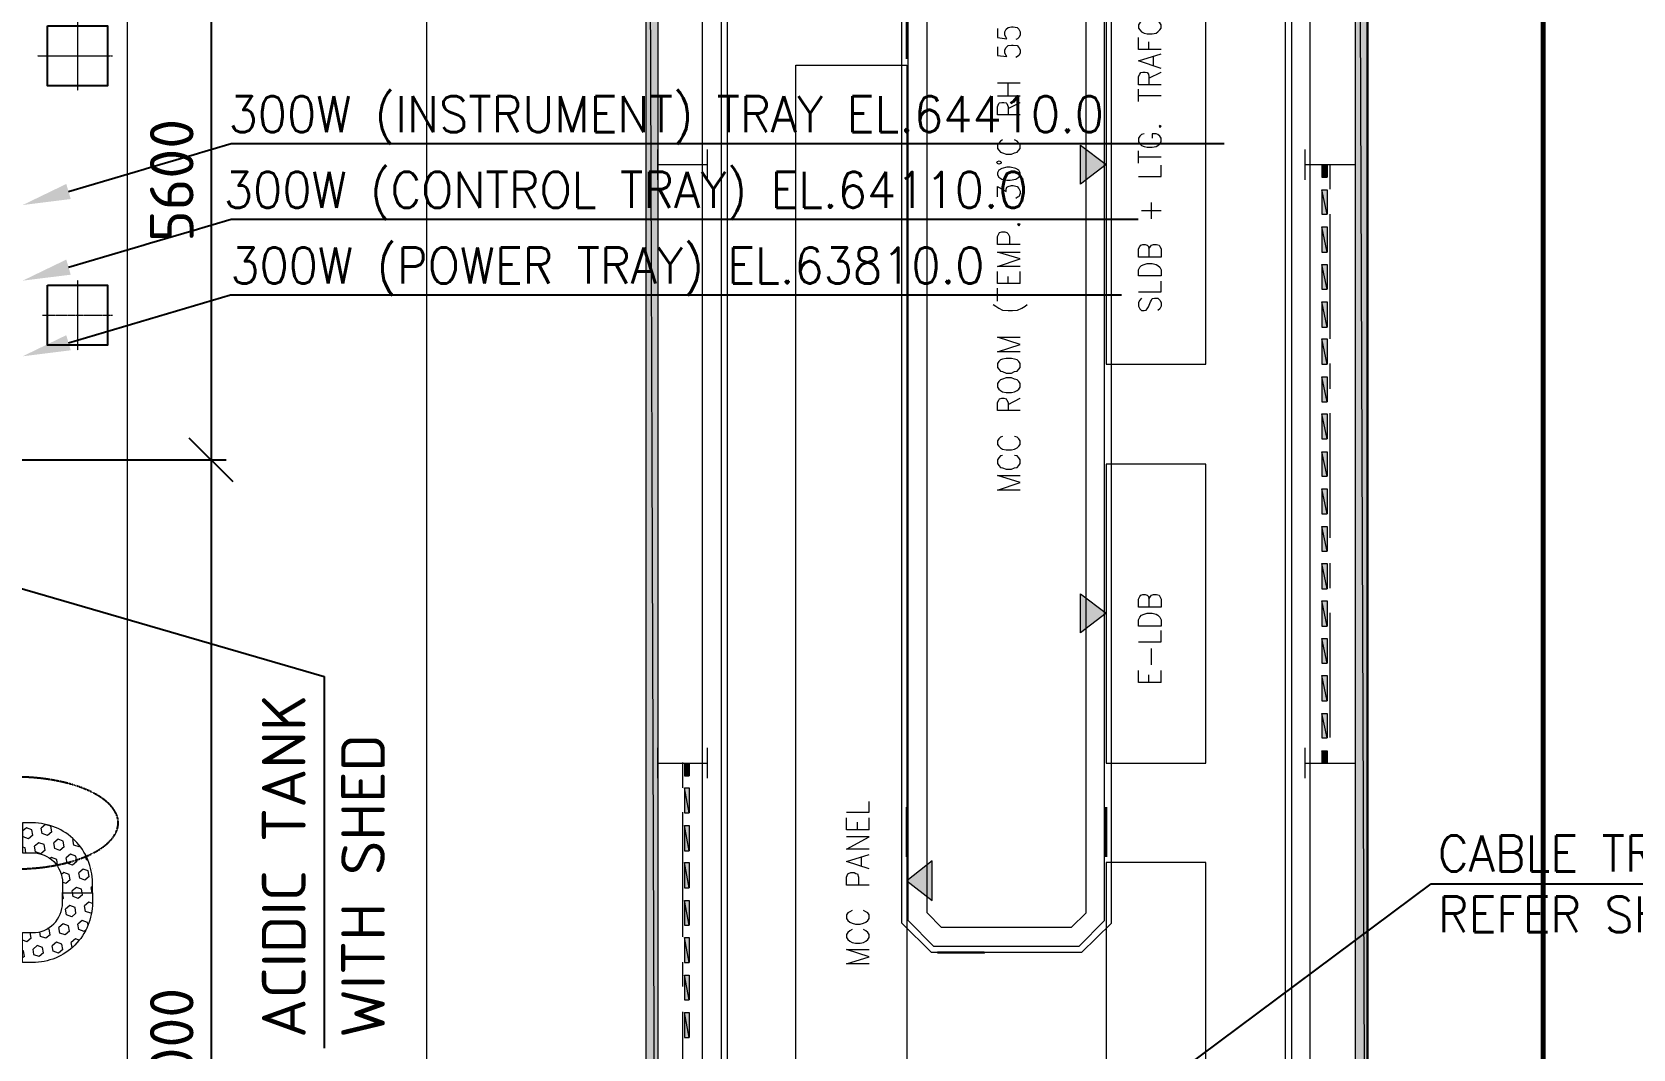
# Model space of a CAD drawing. Header units: inches. Extents: x 8618018 to 8935006, y 2431589 to 2567223.
# Drawn here: x 8708431 to 8724486, y 2485235 to 2495427 of the extents above; entities that cross this region are included whole.
import ezdxf
from ezdxf import colors
from ezdxf.entities.mleader import LeaderData, LeaderLine
from ezdxf.math import Vec2, Vec3

# ---------------------------------------------------------------- set-up
doc = ezdxf.new("R2010")
doc.units = ezdxf.units.IN
doc.header["$MEASUREMENT"] = 0
doc.linetypes.add('CENTER', pattern=[2, 1.25, -0.25, 0.25, -0.25])
doc.linetypes.add('PHANTOM2', pattern=[1.25, 0.625, -0.125, 0.125, -0.125, 0.125, -0.125])
doc.layers.get('Defpoints').update_dxf_attribs({"color": 252})
for name, color, linetype in [('CCT', 4, 'Continuous'), ('Civil', 252, 'Continuous'), ('ELECT-CABLE-TRENCH', 230, 'Continuous'), ('TRAY', 1, 'Continuous')]:
    doc.layers.add(name, color=color, linetype=linetype)
for name, color, linetype, lineweight in [('CL', 252, 'CENTER', 5), ('DIM', 252, 'Continuous', 13), ('ICT', 6, 'Continuous', 13), ('PCT', 2, 'Continuous', 15), ('Rev', 252, 'Continuous', 0)]:
    doc.layers.add(name, color=color, linetype=linetype, lineweight=lineweight)
doc.styles.add('ISOCPEUR', font='isocpeur.ttf')
doc.styles.add('r-30', font='romans.shx')
doc.styles.get("Standard").update_dxf_attribs({"font": 'arial.ttf'})
doc.dimstyles.new('DIM', dxfattribs={"dimscale": 175, "dimtxt": 2.5, "dimasz": 2.5, "dimexe": 0.875, "dimexo": 0.875, "dimgap": 1, "dimtad": 1, "dimdec": 0, "dimzin": 9, "dimdsep": 46, "dimtxsty": 'ISOCPEUR', "dimblk": 'OBLIQUE', "dimcen": 0.09, "dimclrd": 256, "dimclre": 256, "dimclrt": 252, "dimadec": 0, "dimazin": 0, "dimtfac": 1, "dimtdec": 0, "dimtmove": 0, "dimatfit": 3, "dimfxl": 1, "dimtfill": 1, "dimtolj": 1, "dimtzin": 0, "dimarcsym": 0})
pattern_1 = [(100, (-8669777.71, -2505965.35), (-95.94770984, -16.91817), [56.25, -112.5]), (220, (-8669777.71, -2505965.35), (62.6254199, -74.63406917), [56.25, -112.5]), (160, (-8669787.48, -2505909.96), (-33.32228993, -91.55223915), [56.25, -112.5])]

# ---------------------------------------------------------------- blocks, each defined once
blk = doc.blocks.new('A$Cdbfdfbd1')
at = {"layer": 'Civil'}
blk.add_lwpolyline([(-300, 300), (300, 300), (300, -300), (-300, -300)], close=True, dxfattribs=at)
at = {"layer": 'CL', "ltscale": 0.25}
for p, q in [((0, 350), (0, -350)), ((-350, 0), (350, 0))]:
    blk.add_line(p, q, dxfattribs=at)
blk = doc.blocks.new('_Oblique')
at = {"color": 0, "linetype": 'ByBlock', "lineweight": -2}
blk.add_line((-0.5, -0.5), (0.5, 0.5), dxfattribs=at)
blk = doc.blocks.new('*D286')
at = {"layer": 'Defpoints', "color": 0, "transparency": 16777216}
for p in [(78705, 25400), (78705, 19800), (82145, 19800)]:
    blk.add_point(p, dxfattribs=at)
at = {"layer": 'DIM', "lineweight": -2, "transparency": 16777216}
for p, q in [((78858, 25400), (82298, 25400)), ((82145, 25400), (82145, 19800)), ((78858, 19800), (82298, 19800))]:
    blk.add_line(p, q, dxfattribs=at)
at = {"layer": 'DIM', "lineweight": -2, "transparency": 16777216, "xscale": 437.5, "yscale": 437.5, "zscale": 437.5}
for p, rotation in [((82145, 25400), 90), ((82145, 19800), 270)]:
    blk.add_blockref('_Oblique', p, dxfattribs=dict(at, rotation=rotation))
at = {"layer": 'DIM', "color": 252, "transparency": 16777216, "insert": (81751, 22600), "char_height": 437.5, "attachment_point": 5, "rotation": 90, "style": 'ISOCPEUR', "bg_fill": 3, "box_fill_scale": 1.1, "bg_fill_color": 256, "bg_fill_true_color": 13158600, "bg_fill_transparency": 0}
blk.add_mtext('\\A1;5600', dxfattribs=at)
blk = doc.blocks.new('*D263')
at = {"layer": 'Defpoints', "color": 0, "transparency": 16777216}
for p in [(78705, 19800), (78705, 7800), (82145, 7800)]:
    blk.add_point(p, dxfattribs=at)
at = {"layer": 'DIM', "lineweight": -2, "transparency": 16777216}
for p, q in [((78858, 19800), (82298, 19800)), ((82145, 19800), (82145, 7800)), ((78858, 7800), (82298, 7800))]:
    blk.add_line(p, q, dxfattribs=at)
at = {"layer": 'DIM', "lineweight": -2, "transparency": 16777216, "xscale": 437.5, "yscale": 437.5, "zscale": 437.5}
for p, rotation in [((82145, 19800), 90), ((82145, 7800), 270)]:
    blk.add_blockref('_Oblique', p, dxfattribs=dict(at, rotation=rotation))
at = {"layer": 'DIM', "color": 252, "transparency": 16777216, "insert": (81751, 13800), "char_height": 437.5, "attachment_point": 5, "rotation": 90, "style": 'ISOCPEUR', "bg_fill": 3, "box_fill_scale": 1.1, "bg_fill_color": 256, "bg_fill_true_color": 13158600, "bg_fill_transparency": 0}
blk.add_mtext('\\A1;12000', dxfattribs=at)
blk = doc.blocks.new('mcc room')
h = blk.add_hatch(color=252)
h.paths.add_polyline_path([(-3616, 1355), (-3495, 1355), (-3616, 35872)])
h.paths.add_polyline_path([(-3495, 1355), (-3616, 35872), (-3495, 35872)])
h = blk.add_hatch(color=252)
h.paths.add_polyline_path([(3621, 34460), (3500, 34460), (3621, 2750)])
h.paths.add_polyline_path([(3500, 34460), (3621, 2750), (3500, 2750)])
for points in [[(1002, 20614), (743, 20417), (743, 20809)], [(1002, 16117), (743, 15920), (743, 16312)], [(-997, 13437), (-745, 13239), (-745, 13636)]]:
    blk.add_hatch(color=252).paths.add_polyline_path(points)
h = blk.add_hatch(color=252)
h.paths.add_polyline_path([(3165, 20489), (3217, 20489), (3165, 20614)])
h.paths.add_polyline_path([(3217, 20489), (3165, 20614), (3217, 20614)])
h = blk.add_hatch(color=252)
h.paths.add_polyline_path([(3165, 20117), (3217, 20117), (3165, 20361)])
h.paths.add_polyline_path([(3217, 20117), (3165, 20361), (3217, 20361)])
h = blk.add_hatch(color=252)
h.paths.add_polyline_path([(3165, 19737), (3217, 19737), (3165, 19989)])
h.paths.add_polyline_path([(3217, 19737), (3165, 19989), (3217, 19989)])
h = blk.add_hatch(color=252)
h.paths.add_polyline_path([(3165, 19365), (3217, 19365), (3165, 19612)])
h.paths.add_polyline_path([(3217, 19365), (3165, 19612), (3217, 19612)])
h = blk.add_hatch(color=252)
h.paths.add_polyline_path([(3165, 18986), (3217, 18986), (3165, 19239)])
h.paths.add_polyline_path([(3217, 18986), (3165, 19239), (3217, 19239)])
h = blk.add_hatch(color=252)
h.paths.add_polyline_path([(3165, 18614), (3217, 18614), (3165, 18867)])
h.paths.add_polyline_path([(3217, 18614), (3165, 18867), (3217, 18867)])
h = blk.add_hatch(color=252)
h.paths.add_polyline_path([(3165, 18237), (3217, 18237), (3165, 18488)])
h.paths.add_polyline_path([(3217, 18237), (3165, 18488), (3217, 18488)])
h = blk.add_hatch(color=252)
h.paths.add_polyline_path([(3165, 17864), (3217, 17864), (3165, 18116)])
h.paths.add_polyline_path([(3217, 17864), (3165, 18116), (3217, 18116)])
h = blk.add_hatch(color=252)
h.paths.add_polyline_path([(3165, 17492), (3217, 17492), (3165, 17736)])
h.paths.add_polyline_path([(3217, 17492), (3165, 17736), (3217, 17736)])
h = blk.add_hatch(color=252)
h.paths.add_polyline_path([(3165, 17113), (3217, 17113), (3165, 17364)])
h.paths.add_polyline_path([(3217, 17113), (3165, 17364), (3217, 17364)])
h = blk.add_hatch(color=252)
h.paths.add_polyline_path([(3165, 16741), (3217, 16741), (3165, 16987)])
h.paths.add_polyline_path([(3217, 16741), (3165, 16987), (3217, 16987)])
h = blk.add_hatch(color=252)
h.paths.add_polyline_path([(3165, 16361), (3217, 16361), (3165, 16615)])
h.paths.add_polyline_path([(3217, 16361), (3165, 16615), (3217, 16615)])
h = blk.add_hatch(color=252)
h.paths.add_polyline_path([(3165, 15989), (3217, 15989), (3165, 16243)])
h.paths.add_polyline_path([(3217, 15989), (3165, 16243), (3217, 16243)])
h = blk.add_hatch(color=252)
h.paths.add_polyline_path([(3165, 15617), (3217, 15617), (3165, 15864)])
h.paths.add_polyline_path([(3217, 15617), (3165, 15864), (3217, 15864)])
h = blk.add_hatch(color=252)
h.paths.add_polyline_path([(3165, 15240), (3217, 15240), (3165, 15492)])
h.paths.add_polyline_path([(3217, 15240), (3165, 15492), (3217, 15492)])
h = blk.add_hatch(color=252)
h.paths.add_polyline_path([(3165, 14868), (3217, 14868), (3165, 15112)])
h.paths.add_polyline_path([(3217, 14868), (3165, 15112), (3217, 15112)])
h = blk.add_hatch(color=252)
h.paths.add_polyline_path([(-3229, 14489), (-3180, 14489), (-3229, 14614)])
h.paths.add_polyline_path([(-3180, 14489), (-3229, 14614), (-3180, 14614)])
h = blk.add_hatch(color=252)
h.paths.add_polyline_path([(3165, 14614), (3217, 14614), (3165, 14740)])
h.paths.add_polyline_path([(3217, 14614), (3165, 14740), (3217, 14740)])
h = blk.add_hatch(color=252)
h.paths.add_polyline_path([(-3229, 14117), (-3180, 14117), (-3229, 14368)])
h.paths.add_polyline_path([(-3180, 14117), (-3229, 14368), (-3180, 14368)])
h = blk.add_hatch(color=252)
h.paths.add_polyline_path([(-3229, 13737), (-3180, 13737), (-3229, 13991)])
h.paths.add_polyline_path([(-3180, 13737), (-3229, 13991), (-3180, 13991)])
h = blk.add_hatch(color=252)
h.paths.add_polyline_path([(-3229, 13365), (-3180, 13365), (-3229, 13619)])
h.paths.add_polyline_path([(-3180, 13365), (-3229, 13619), (-3180, 13619)])
h = blk.add_hatch(color=252)
h.paths.add_polyline_path([(-3229, 12993), (-3180, 12993), (-3229, 13239)])
h.paths.add_polyline_path([(-3180, 12993), (-3229, 13239), (-3180, 13239)])
h = blk.add_hatch(color=252)
h.paths.add_polyline_path([(-3229, 12616), (-3180, 12616), (-3229, 12867)])
h.paths.add_polyline_path([(-3180, 12616), (-3229, 12867), (-3180, 12867)])
h = blk.add_hatch(color=252)
h.paths.add_polyline_path([(-3229, 12244), (-3180, 12244), (-3229, 12490)])
h.paths.add_polyline_path([(-3180, 12244), (-3229, 12490), (-3180, 12490)])
h = blk.add_hatch(color=252)
h.paths.add_polyline_path([(-3229, 11864), (-3180, 11864), (-3229, 12116)])
h.paths.add_polyline_path([(-3180, 11864), (-3229, 12116), (-3180, 12116)])
at = {"color": 252, "linetype": 'Continuous', "lineweight": -2}
for points in [[(-3616, 1355), (-3495, 1355), (-3616, 35872)], [(-3495, 1355), (-3616, 35872), (-3495, 35872)], [(3621, 34460), (3500, 34460), (3621, 2750)], [(3500, 34460), (3621, 2750), (3500, 2750)], [(1002, 20614), (743, 20417), (743, 20809)], [(3165, 20489), (3217, 20489), (3165, 20614)], [(3217, 20489), (3165, 20614), (3217, 20614)], [(3165, 20117), (3217, 20117), (3165, 20361)], [(3217, 20117), (3165, 20361), (3217, 20361)], [(3165, 19737), (3217, 19737), (3165, 19989)], [(3217, 19737), (3165, 19989), (3217, 19989)], [(3165, 19365), (3217, 19365), (3165, 19612)], [(3217, 19365), (3165, 19612), (3217, 19612)], [(3165, 18986), (3217, 18986), (3165, 19239)], [(3217, 18986), (3165, 19239), (3217, 19239)], [(3165, 18614), (3217, 18614), (3165, 18867)], [(3217, 18614), (3165, 18867), (3217, 18867)], [(3165, 18237), (3217, 18237), (3165, 18488)], [(3217, 18237), (3165, 18488), (3217, 18488)], [(3165, 17864), (3217, 17864), (3165, 18116)], [(3217, 17864), (3165, 18116), (3217, 18116)], [(3165, 17492), (3217, 17492), (3165, 17736)], [(3217, 17492), (3165, 17736), (3217, 17736)], [(3165, 17113), (3217, 17113), (3165, 17364)], [(3217, 17113), (3165, 17364), (3217, 17364)], [(3165, 16741), (3217, 16741), (3165, 16987)], [(3217, 16741), (3165, 16987), (3217, 16987)], [(3165, 16361), (3217, 16361), (3165, 16615)], [(3217, 16361), (3165, 16615), (3217, 16615)], [(1002, 16117), (743, 15920), (743, 16312)], [(3165, 15989), (3217, 15989), (3165, 16243)], [(3217, 15989), (3165, 16243), (3217, 16243)], [(3165, 15617), (3217, 15617), (3165, 15864)], [(3217, 15617), (3165, 15864), (3217, 15864)], [(3165, 15240), (3217, 15240), (3165, 15492)], [(3217, 15240), (3165, 15492), (3217, 15492)], [(3165, 14868), (3217, 14868), (3165, 15112)], [(3217, 14868), (3165, 15112), (3217, 15112)], [(-3229, 14489), (-3180, 14489), (-3229, 14614)], [(-3180, 14489), (-3229, 14614), (-3180, 14614)], [(3165, 14614), (3217, 14614), (3165, 14740)], [(3217, 14614), (3165, 14740), (3217, 14740)], [(-3229, 14117), (-3180, 14117), (-3229, 14368)], [(-3180, 14117), (-3229, 14368), (-3180, 14368)], [(-3229, 13737), (-3180, 13737), (-3229, 13991)], [(-3180, 13737), (-3229, 13991), (-3180, 13991)], [(-3229, 13365), (-3180, 13365), (-3229, 13619)], [(-3180, 13365), (-3229, 13619), (-3180, 13619)], [(-997, 13437), (-745, 13239), (-745, 13636)], [(-3229, 12993), (-3180, 12993), (-3229, 13239)], [(-3180, 12993), (-3229, 13239), (-3180, 13239)], [(-3229, 12616), (-3180, 12616), (-3229, 12867)], [(-3180, 12616), (-3229, 12867), (-3180, 12867)], [(-3229, 12244), (-3180, 12244), (-3229, 12490)], [(-3180, 12244), (-3229, 12490), (-3180, 12490)], [(-3229, 11864), (-3180, 11864), (-3229, 12116)], [(-3180, 11864), (-3229, 12116), (-3180, 12116)]]:
    blk.add_lwpolyline(points, close=True, dxfattribs=at)
for points in [[(-3047, 3671), (-3047, 35406), (-3047, 35406)], [(-2857, 3487), (-2857, 35216), (-2857, 35216)], [(-2795, 3425), (-2795, 35155), (-2795, 35155)], [(2800, 3142), (2800, 34080), (2800, 34080)], [(2864, 3487), (2864, 33740), (2864, 33740)], [(3047, 3671), (3047, 33558), (3047, 33558)], [(-1048, 13013), (-1048, 33363), (-1048, 33363)], [(-984, 13037), (-984, 33331), (-984, 33331)], [(-795, 13114), (-795, 33255), (-795, 33255)], [(800, 13114), (800, 33255), (800, 33255)], [(984, 13037), (984, 33331), (984, 33331)], [(1053, 13013), (1053, 33363), (1053, 33363)], [(3165, 20614), (3217, 20614), (3217, 20614)], [(-3229, 14614), (-3180, 14614), (-3180, 14614)], [(-1048, 13013), (-750, 12717), (-750, 12717)], [(-984, 13037), (-726, 12779), (-726, 12779)], [(649, 12968), (-649, 12968), (-795, 13114)], [(800, 13114), (649, 12968), (649, 12968)], [(984, 13037), (726, 12779), (726, 12779)], [(1053, 13013), (755, 12717), (755, 12717)], [(755, 12717), (-750, 12717), (-750, 12717)], [(726, 12779), (-726, 12779), (-726, 12779)]]:
    blk.add_lwpolyline(points, dxfattribs=at)
at = {"color": 252, "linetype": 'Continuous', "lineweight": 30}
for points in [[(3621, 2750), (3621, 34460), (3621, 34460)], [(-997, 21674), (-997, 22172), (-997, 22172)], [(-997, 13676), (-997, 14173), (-997, 14173)], [(1002, 13676), (1002, 14173), (1002, 14173)], [(1002, 13676), (1002, 14173), (1002, 14173)], [(-689, 12717), (-221, 12717), (-221, 12717)]]:
    blk.add_lwpolyline(points, dxfattribs=at)
at = {"color": 252, "linetype": 'Continuous', "lineweight": 20}
for points in [[(2000, 18614), (2000, 22613), (1002, 22613), (1002, 18614)], [(1324, 21982), (1337, 21965), (1356, 21945), (1381, 21933), (1413, 21925), (1462, 21925), (1502, 21933), (1519, 21945), (1539, 21965), (1551, 21982), (1551, 22014), (1539, 22034), (1519, 22051), (1502, 22066), (1462, 22071), (1413, 22071), (1381, 22066), (1356, 22051), (1337, 22034), (1324, 22014)], [(-2113, 3620), (-2113, 21610), (-997, 21610), (-997, 3620)], [(1531, 20999), (1539, 20986), (1551, 20999), (1539, 21006)], [(-90, 20513), (-75, 20489), (-46, 20469), (6, 20457), (38, 20457), (95, 20469), (124, 20489), (139, 20513), (139, 20533), (124, 20558), (95, 20575), (38, 20590), (6, 20590), (-46, 20575), (-75, 20558), (-90, 20533)], [(112, 20016), (124, 20001), (139, 20016), (124, 20021)], [(1551, 19498), (1324, 19498), (1324, 19560), (1337, 19587), (1356, 19604), (1381, 19612), (1413, 19624), (1462, 19624), (1502, 19612), (1519, 19604), (1539, 19587), (1551, 19560)], [(-90, 18582), (-75, 18564), (-58, 18545), (-38, 18540), (-1, 18525), (51, 18525), (83, 18540), (107, 18545), (124, 18564), (139, 18582), (139, 18621), (124, 18641), (107, 18658), (83, 18665), (51, 18670), (-1, 18670), (-38, 18665), (-58, 18658), (-75, 18641), (-90, 18621)], [(-90, 18382), (-75, 18362), (-58, 18350), (-38, 18338), (-1, 18330), (51, 18330), (83, 18338), (107, 18350), (124, 18362), (139, 18382), (139, 18419), (124, 18439), (107, 18456), (83, 18463), (51, 18476), (-1, 18476), (-38, 18463), (-58, 18456), (-75, 18439), (-90, 18419)], [(2000, 14614), (2000, 17611), (1002, 17611), (1002, 14614)], [(1551, 15989), (1324, 15989), (1324, 16053), (1337, 16078), (1356, 16098), (1381, 16110), (1413, 16117), (1462, 16117), (1502, 16110), (1519, 16098), (1539, 16078), (1551, 16053)], [(2000, 3620), (2000, 13619), (1002, 13619), (1002, 3620)]]:
    blk.add_lwpolyline(points, close=True, dxfattribs=at)
for points in [[(-90, 21977), (-90, 21888), (6, 21876), (-1, 21888), (-14, 21913), (-14, 21945), (-1, 21970), (18, 21989), (51, 21994), (68, 21994), (107, 21989), (124, 21970), (139, 21945), (139, 21913), (124, 21888), (112, 21876), (95, 21869)], [(1551, 21768), (1324, 21768), (1324, 21888)], [(1430, 21768), (1430, 21844), (1430, 21844)], [(-90, 21795), (-90, 21706), (6, 21699), (-1, 21706), (-14, 21731), (-14, 21763), (-1, 21787), (18, 21807), (51, 21812), (68, 21812), (107, 21807), (124, 21787), (139, 21763), (139, 21731), (124, 21706), (112, 21699), (95, 21686)], [(1551, 21578), (1324, 21654), (1551, 21723)], [(1475, 21605), (1475, 21699), (1475, 21699)], [(1551, 21415), (1324, 21415), (1324, 21497), (1337, 21521), (1349, 21536), (1369, 21541), (1393, 21541), (1413, 21536), (1425, 21521), (1430, 21497), (1430, 21415)], [(1430, 21479), (1551, 21541), (1551, 21541)], [(-90, 21435), (139, 21435), (139, 21435)], [(18, 21302), (18, 21435), (18, 21435)], [(1324, 21245), (1324, 21371), (1324, 21371)], [(-90, 21302), (139, 21302), (139, 21302)], [(139, 21112), (-90, 21112), (-90, 21193), (-75, 21225), (-70, 21233), (-46, 21238), (-26, 21238), (-1, 21233), (6, 21225), (18, 21193), (18, 21112)], [(18, 21176), (139, 21238), (139, 21238)], [(1324, 21307), (1551, 21307), (1551, 21307)], [(1381, 20922), (1356, 20917), (1337, 20898), (1324, 20878), (1324, 20841), (1337, 20821), (1356, 20804), (1381, 20797), (1413, 20789), (1462, 20789), (1502, 20797), (1519, 20804), (1539, 20821), (1551, 20841), (1551, 20878), (1539, 20898), (1519, 20917), (1502, 20922), (1462, 20922), (1462, 20878)], [(-3495, 20462), (-3495, 20765), (-3495, 20765)], [(-2998, 20462), (-2998, 20765), (-2998, 20765)], [(-38, 20861), (-58, 20848), (-75, 20829), (-90, 20816), (-90, 20777), (-75, 20760), (-58, 20740), (-38, 20733), (-1, 20720), (51, 20720), (83, 20733), (107, 20740), (124, 20760), (139, 20777), (139, 20816), (124, 20829), (107, 20848), (83, 20861)], [(1324, 20627), (1324, 20752), (1324, 20752)], [(2995, 20462), (2995, 20765), (2995, 20765)], [(3500, 20462), (3500, 20765), (3500, 20765)], [(-3495, 20614), (-2998, 20614), (-2998, 20614)], [(1324, 20691), (1551, 20691), (1551, 20691)], [(1324, 20494), (1551, 20494), (1551, 20607)], [(2995, 20614), (3500, 20614), (3500, 20614)], [(-90, 20292), (-90, 20393), (-1, 20343), (-1, 20368), (6, 20388), (18, 20393), (51, 20405), (68, 20405), (107, 20393), (124, 20375), (139, 20348), (139, 20324), (124, 20292), (112, 20287), (95, 20274)], [(1457, 20072), (1457, 20235), (1457, 20235)], [(1356, 20154), (1551, 20154), (1551, 20154)], [(139, 19814), (-90, 19814), (-90, 19895), (-75, 19920), (-70, 19932), (-46, 19939), (-14, 19939), (6, 19932), (18, 19920), (31, 19895), (31, 19814)], [(1430, 19769), (1445, 19794), (1457, 19806), (1475, 19814), (1507, 19814), (1531, 19806), (1539, 19794), (1551, 19769), (1551, 19685), (1324, 19685), (1324, 19769), (1337, 19794), (1349, 19806), (1369, 19814), (1393, 19814), (1413, 19806), (1425, 19794), (1430, 19769), (1430, 19685)], [(139, 19592), (-90, 19592), (139, 19668), (-90, 19737), (139, 19737)], [(139, 19422), (-90, 19422), (-90, 19543)], [(18, 19422), (18, 19491), (18, 19491)], [(139, 19422), (139, 19543), (139, 19543)], [(1324, 19340), (1551, 19340), (1551, 19446)], [(-90, 19244), (-90, 19377), (-90, 19377)], [(-90, 19308), (139, 19308), (139, 19308)], [(1356, 19276), (1337, 19257), (1324, 19232), (1324, 19195), (1337, 19170), (1356, 19151), (1381, 19151), (1401, 19156), (1413, 19170), (1425, 19188), (1445, 19239), (1457, 19257), (1462, 19271), (1487, 19276), (1519, 19276), (1539, 19257), (1551, 19232), (1551, 19195), (1539, 19170), (1519, 19151)], [(-132, 19212), (-107, 19195), (-75, 19175), (-38, 19156), (18, 19151), (63, 19151), (112, 19156), (156, 19175), (189, 19195), (208, 19212)], [(139, 18739), (-90, 18739), (139, 18811), (-90, 18885), (139, 18885)], [(139, 18148), (-90, 18148), (-90, 18229), (-75, 18254), (-70, 18266), (-46, 18274), (-26, 18274), (-1, 18266), (6, 18254), (18, 18229), (18, 18148)], [(18, 18209), (139, 18274), (139, 18274)], [(-38, 17889), (-58, 17882), (-75, 17864), (-90, 17845), (-90, 17808), (-75, 17793), (-58, 17776), (-38, 17763), (-1, 17756), (51, 17756), (83, 17763), (107, 17776), (124, 17793), (139, 17808), (139, 17845), (124, 17864), (107, 17882), (83, 17889)], [(-38, 17699), (-58, 17694), (-75, 17675), (-90, 17655), (-90, 17618), (-75, 17598), (-58, 17579), (-38, 17574), (-1, 17561), (51, 17561), (83, 17574), (107, 17579), (124, 17598), (139, 17618), (139, 17655), (124, 17675), (107, 17694), (83, 17699)], [(139, 17352), (-90, 17352), (139, 17428), (-90, 17497), (139, 17497)], [(1430, 16260), (1445, 16287), (1457, 16300), (1475, 16305), (1507, 16305), (1531, 16300), (1539, 16287), (1551, 16260), (1551, 16179), (1324, 16179), (1324, 16260), (1337, 16287), (1349, 16300), (1369, 16305), (1393, 16305), (1413, 16300), (1425, 16287), (1430, 16260), (1430, 16179)], [(1324, 15832), (1551, 15832), (1551, 15945)], [(1457, 15600), (1457, 15763), (1457, 15763)], [(1551, 15423), (1324, 15423), (1324, 15543)], [(1430, 15423), (1430, 15499), (1430, 15499)], [(1551, 15423), (1551, 15543), (1551, 15543)], [(-3495, 14464), (-3495, 14767), (-3495, 14767)], [(-3495, 14614), (-2998, 14614), (-2998, 14614)], [(-2998, 14464), (-2998, 14767), (-2998, 14767)], [(2995, 14464), (2995, 14767), (2995, 14767)], [(2995, 14614), (3500, 14614), (3500, 14614)], [(3500, 14464), (3500, 14767), (3500, 14767)], [(-1603, 14124), (-1376, 14124), (-1376, 14230)], [(-1376, 13947), (-1603, 13947), (-1603, 14067)], [(-1494, 13947), (-1494, 14023), (-1494, 14023)], [(-1376, 13947), (-1376, 14067), (-1376, 14067)], [(-1376, 13752), (-1603, 13752), (-1376, 13878), (-1603, 13878)], [(-1376, 13555), (-1603, 13631), (-1376, 13700)], [(-1453, 13587), (-1453, 13676), (-1453, 13676)], [(-1376, 13392), (-1603, 13392), (-1603, 13474), (-1591, 13506), (-1583, 13510), (-1559, 13518), (-1526, 13518), (-1509, 13510), (-1494, 13506), (-1482, 13474), (-1482, 13392)], [(-1546, 13138), (-1571, 13126), (-1591, 13114), (-1603, 13094), (-1603, 13057), (-1591, 13037), (-1571, 13020), (-1546, 13013), (-1514, 13000), (-1465, 13000), (-1433, 13013), (-1408, 13020), (-1389, 13037), (-1376, 13057), (-1376, 13094), (-1389, 13114), (-1408, 13126), (-1433, 13138)], [(-1546, 12949), (-1571, 12936), (-1591, 12919), (-1603, 12899), (-1603, 12867), (-1591, 12848), (-1571, 12830), (-1546, 12818), (-1514, 12811), (-1465, 12811), (-1433, 12818), (-1408, 12830), (-1389, 12848), (-1376, 12867), (-1376, 12899), (-1389, 12919), (-1408, 12936), (-1433, 12949)], [(-1376, 12604), (-1603, 12604), (-1376, 12673), (-1603, 12747), (-1376, 12747)]]:
    blk.add_lwpolyline(points, dxfattribs=at)
at = {"color": 252, "linetype": 'Continuous', "lineweight": 15}
for points in [[(1002, 20614), (743, 20417), (743, 20809)], [(1002, 16117), (743, 15920), (743, 16312)], [(-997, 13437), (-745, 13239), (-745, 13636)]]:
    blk.add_lwpolyline(points, close=True, dxfattribs=at)
at = {"color": 252, "linetype": 'Continuous', "lineweight": 5}
for points in [[(3249, 20368), (3249, 20619), (3249, 20619)], [(3249, 18867), (3249, 20117), (3249, 20117)], [(3249, 18367), (3249, 18621), (3249, 18621)], [(3249, 16874), (3249, 18123), (3249, 18123)], [(3249, 16369), (3249, 16620), (3249, 16620)], [(3249, 14873), (3249, 16122), (3249, 16122)], [(-3244, 14368), (-3244, 14622), (-3244, 14622)], [(-3244, 12875), (-3244, 14124), (-3244, 14124)], [(-3244, 12375), (-3244, 12621), (-3244, 12621)], [(-3244, 10874), (-3244, 12123), (-3244, 12123)]]:
    blk.add_lwpolyline(points, dxfattribs=at)
at = {"color": 252, "linetype": 'Continuous', "lineweight": 20}
blk.add_open_spline([(-73, 20651), (-85, 20651), (-95, 20644), (-95, 20637), (-95, 20637), (-95, 20627), (-85, 20619), (-73, 20619), (-73, 20619), (-60, 20619), (-51, 20627), (-51, 20637), (-51, 20637), (-51, 20644), (-60, 20651), (-73, 20651)], degree=3, knots=[0, 0, 0, 0, 0.0625, 0.0625, 0.0625, 0.062501, 0.125, 0.125, 0.125, 0.125001, 0.1875, 0.1875, 0.1875, 0.187501, 1, 1, 1, 1], dxfattribs=at)
blk = doc.blocks.new('GA CRM')
at = {"const_width": 50}
blk.add_lwpolyline([(0, 0), (0, 54685), (95505, 54685), (95505, 0), (0, 0)], dxfattribs=at)
at = {"layer": 'CL', "ltscale": 0.25}
for p, q in [((80405, 23850), (81105, 23850)), ((80805, 21600), (80805, 20900))]:
    blk.add_line(p, q, dxfattribs=at)
at = {"layer": 'DIM'}
for p, q in [((81305, 37100.2), (81305, 2560)), ((84305, 37100.2), (84305, 2560))]:
    blk.add_line(p, q, dxfattribs=at)
at = {"layer": 'Rev'}
for p in [(80805, 23850), (80805, 21250)]:
    blk.add_blockref('A$Cdbfdfbd1', p, dxfattribs=at)
at = {"layer": 'DIM', "color": 252, "style": 'ISOCPEUR'}
for s, p in [('ACIDIC TANK', (83093.1, 14006.8)), ('WITH SHED', (83887.8, 14006.8))]:
    blk.add_text(s, height=437.5, rotation=90, dxfattribs=at).set_placement(p)
at = {"layer": 'DIM'}
dim = blk.add_linear_dim(base=(82145, 19800), p1=(78705, 25400), p2=(78705, 19800), angle=90, dimstyle='DIM', override={"dimarcsym": 1}, dxfattribs=at)
dim.commit()
dim.dimension.update_dxf_attribs({"geometry": '*D286', "text_midpoint": (81751.2, 22600)})
dim = blk.add_linear_dim(base=(82145, 7800), p1=(78705, 19800), p2=(78705, 7800), angle=90, dimstyle='DIM', override={"dimarcsym": 1}, dxfattribs=at)
dim.commit()
dim.dimension.update_dxf_attribs({"geometry": '*D263', "text_midpoint": (81751.2, 13800)})
at = {"layer": 'DIM', "color": 252}
blk.add_leader([(78955, 18884.9), (83278.6, 17627.9), (83278.6, 13902.3)], dimstyle='DIM', override={"dimgap": 1, "dimtad": 0}, dxfattribs=at)

msp = doc.modelspace()

# ---------------------------------------------------------------- block references
at = {"color": 252}
msp.add_blockref('GA CRM', (8628081, 2471340), dxfattribs=at)

# ---------------------------------------------------------------- next in the draw order: hatches: boundary and pattern name
at = {"layer": 'ICT', "transparency": 33554661}
h = msp.add_hatch(dxfattribs=at)
h.set_pattern_fill('HEX', color=256, scale=450, angle=100, style=0)
h.set_pattern_definition(pattern_1)
h.paths.add_polyline_path([(8709036.2, 2486901.1), (8709036.2, 2486801.1), (8708736.2, 2486801.1), (8708736.2, 2486901.1, 0.4142136), (8708436.2, 2487201.1), (8708338.7, 2487201.1), (8708336.2, 2487501.1), (8708436.2, 2487501.1, -0.4142136)])
h = msp.add_hatch(dxfattribs=at)
h.set_pattern_fill('HEX', color=256, scale=450, angle=100, style=0)
h.set_pattern_definition(pattern_1)
h.paths.add_polyline_path([(8709036.2, 2486701.1), (8709036.2, 2486801.1), (8708736.2, 2486801.1), (8708736.2, 2486701.1, -0.4142136), (8708436.2, 2486401.1), (8708338.7, 2486401.1), (8708336.2, 2486101.1), (8708436.2, 2486101.1, 0.4142136)])

# ---------------------------------------------------------------- next in the draw order: linework, layer by layer
for p, q in [((8709034.9, 2487047.6), (8709034.9, 2487047.6)), ((8709034.9, 2487047.6), (8709034.9, 2487047.6)), ((8709035.9, 2487047.6), (8709035.9, 2487047.6)), ((8709035.9, 2487047.6), (8709035.9, 2487047.6))]:
    msp.add_line(p, q)
for points in [[(8708336.2, 2487201.1), (8708436.2, 2487201.1, -0.4142136), (8708736.2, 2486901.1), (8708736.2, 2486801.1), (8709036.2, 2486801.1), (8709036.2, 2486901.1, 0.4142136), (8708436.2, 2487501.1), (8708336.2, 2487501.1)], [(8708336.2, 2486401.1), (8708436.2, 2486401.1, 0.4142136), (8708736.2, 2486701.1), (8708736.2, 2486801.1), (8709036.2, 2486801.1), (8709036.2, 2486701.1, -0.4142136), (8708436.2, 2486101.1), (8708336.2, 2486101.1)]]:
    msp.add_lwpolyline(points, format="xyb", close=True, dxfattribs=at)
at = {"layer": 'TRAY', "linetype": 'PHANTOM2'}
msp.add_ellipse((8708263.9, 2487500.7, 64764.5), major_axis=(-1030.8, 0), ratio=0.44724, start_param=1.4447807, end_param=7.4634964, dxfattribs=at)

# ---------------------------------------------------------------- next in the draw order: block references
at = {"layer": 'ICT'}
msp.add_blockref('mcc room', (8718202, 2473484.8), dxfattribs=at)

# ---------------------------------------------------------------- next in the draw order: texts
at = {"layer": 'CCT', "lineweight": 0, "style": 'r-30', "width": 0.95}
msp.add_text('300W (CONTROL TRAY) EL.64110.0', height=360, dxfattribs=at).set_placement((8710354.9, 2493665.7, 7612.9))
at = {"layer": 'ELECT-CABLE-TRENCH', "lineweight": 0, "style": 'r-30', "width": 0.95}
for s, p in [('CABLE TRANCH DEATAILS ', (8722529.5, 2487015.5, 7612.9)), ('REFER SHEET 2 OF 2', (8722529.5, 2486404.8, 7612.9))]:
    msp.add_text(s, height=360, dxfattribs=at).set_placement(p)
at = {"layer": 'ICT', "color": 6, "lineweight": 0, "style": 'r-30', "width": 0.95}
msp.add_text('300W (INSTRUMENT) TRAY EL.64410.0', height=360, dxfattribs=at).set_placement((8710401.6, 2494423.6, 7612.9))
at = {"layer": 'PCT', "lineweight": 0, "style": 'r-30', "width": 0.95}
msp.add_text('300W (POWER TRAY) EL.63810.0', height=360, dxfattribs=at).set_placement((8710419.5, 2492907.8, 7612.9))

# ---------------------------------------------------------------- next in the draw order: leaders
at = {"layer": 'CCT', "lineweight": 0}
ml = msp.add_multileader_mtext('Standard', dxfattribs=at)
ml.set_content('', color=256)
ml.set_leader_properties()
ml.build(insert=Vec2(0, 0))
ml.multileader.update_dxf_attribs({"text_right_attachment_type": 6, "dogleg_length": 1700, "arrow_head_size": 480})
ctx = ml.context
ctx.base_point, ctx.char_height, ctx.arrow_head_size, ctx.landing_gap_size, ctx.plane_origin = Vec3(8719525.1, 2493552.6, 7612.9), 0.432, 480, 0.216, Vec3(8708826.9, 2490775.7, 7612.9)
ctx.right_attachment, ctx.text_align_type = 6, 2
notes = []
notes.append((ctx, [(0, (1, 1, 0), (8710426.6, 2493552.6, 7612.9), (1, 0), 9098.5, [(0, [(8708336.2, 2492935.4, 7612.9)], 0, [])])]))
ctx.mtext.insert, ctx.mtext.text_direction, ctx.mtext.rotation, ctx.mtext.alignment, ctx.mtext.flow_direction = Vec3(8719525.3, 2493552.4, 7612.9), Vec3(-1, 0), 3.1415927, 3, 5
at = {"layer": 'ELECT-CABLE-TRENCH', "lineweight": 0}
ml = msp.add_multileader_mtext('Standard', dxfattribs=at)
ml.set_content('', color=256)
ml.set_leader_properties()
ml.build(insert=Vec2(0, 0))
ml.multileader.update_dxf_attribs({"text_right_attachment_type": 6, "dogleg_length": 1700, "arrow_head_size": 480})
ctx = ml.context
ctx.base_point, ctx.char_height, ctx.arrow_head_size, ctx.landing_gap_size, ctx.plane_origin = Vec3(8728990.7, 2486889.5, 7612.9), 9.6, 480, 4.8, Vec3(8721902.7, 2491111.3, 7612.9)
ctx.right_attachment = 6
notes.append((ctx, [(0, (1, 1, 0), (8722462.9, 2486889.5, 7612.9), (1, 0), 6527.9, [(0, [(8719568.5, 2484732.9, 7612.9)], 0, [])])]))
ctx.mtext.insert, ctx.mtext.text_direction, ctx.mtext.rotation, ctx.mtext.flow_direction = Vec3(8728995.5, 2486884.7, 7612.9), Vec3(-1, 0), 3.1415927, 5
at = {"layer": 'ICT', "color": 6, "lineweight": 0}
ml = msp.add_multileader_mtext('Standard', dxfattribs=at)
ml.set_content('', color=6)
ml.set_leader_properties()
ml.build(insert=Vec2(0, 0))
ml.multileader.update_dxf_attribs({"text_right_attachment_type": 6, "dogleg_length": 9957.8, "arrow_head_size": 480})
ctx = ml.context
ctx.base_point, ctx.char_height, ctx.arrow_head_size, ctx.landing_gap_size, ctx.plane_origin = Vec3(8720384.8, 2494310.6, 7612.9), 0.432, 480, 0.216, Vec3(8708826.9, 2491533.6, 7612.9)
ctx.right_attachment, ctx.text_align_type = 6, 2
notes.append((ctx, [(0, (1, 1, 0), (8710427, 2494310.6, 7612.9), (1, 0), 9957.8, [(0, [(8708336.2, 2493693.4, 7612.9)], 0, [])])]))
ctx.mtext.insert, ctx.mtext.text_direction, ctx.mtext.rotation, ctx.mtext.alignment, ctx.mtext.flow_direction = Vec3(8720385, 2494310.4, 7612.9), Vec3(-1, 0), 3.1415927, 3, 5
at = {"layer": 'PCT', "lineweight": 0}
ml = msp.add_multileader_mtext('Standard', dxfattribs=at)
ml.set_content('', color=256)
ml.set_leader_properties()
ml.build(insert=Vec2(0, 0))
ml.multileader.update_dxf_attribs({"text_right_attachment_type": 6, "dogleg_length": 8928.9, "arrow_head_size": 480})
ctx = ml.context
ctx.base_point, ctx.char_height, ctx.arrow_head_size, ctx.landing_gap_size, ctx.plane_origin = Vec3(8719351.2, 2492794.7, 7612.9), 9.6, 480, 4.8, Vec3(8708831.7, 2490017.8, 7612.9)
ctx.right_attachment = 6
notes.append((ctx, [(0, (1, 1, 0), (8710422.3, 2492794.7, 7612.9), (1, 0), 8928.9, [(0, [(8708336.2, 2492177.5, 7612.9)], 0, [])])]))
ctx.mtext.insert, ctx.mtext.text_direction, ctx.mtext.rotation, ctx.mtext.flow_direction = Vec3(8719356, 2492789.9, 7612.9), Vec3(-1, 0), 3.1415927, 5
for ctx, leaders in notes:
    for number, flags, end, landing, length, lines in leaders:
        leader = LeaderData()
        leader.index, (leader.has_last_leader_line, leader.has_dogleg_vector, leader.attachment_direction) = number, flags
        leader.last_leader_point, leader.dogleg_vector, leader.dogleg_length = Vec3(end), Vec3(landing), length
        for number, points, colour, breaks in lines:
            line = LeaderLine()
            line.index, line.vertices, line.color, line.breaks = number, Vec3.list(points), colors.encode_raw_color(colour), breaks
            leader.lines.append(line)
        ctx.leaders.append(leader)

doc.saveas('drawing.dxf')
